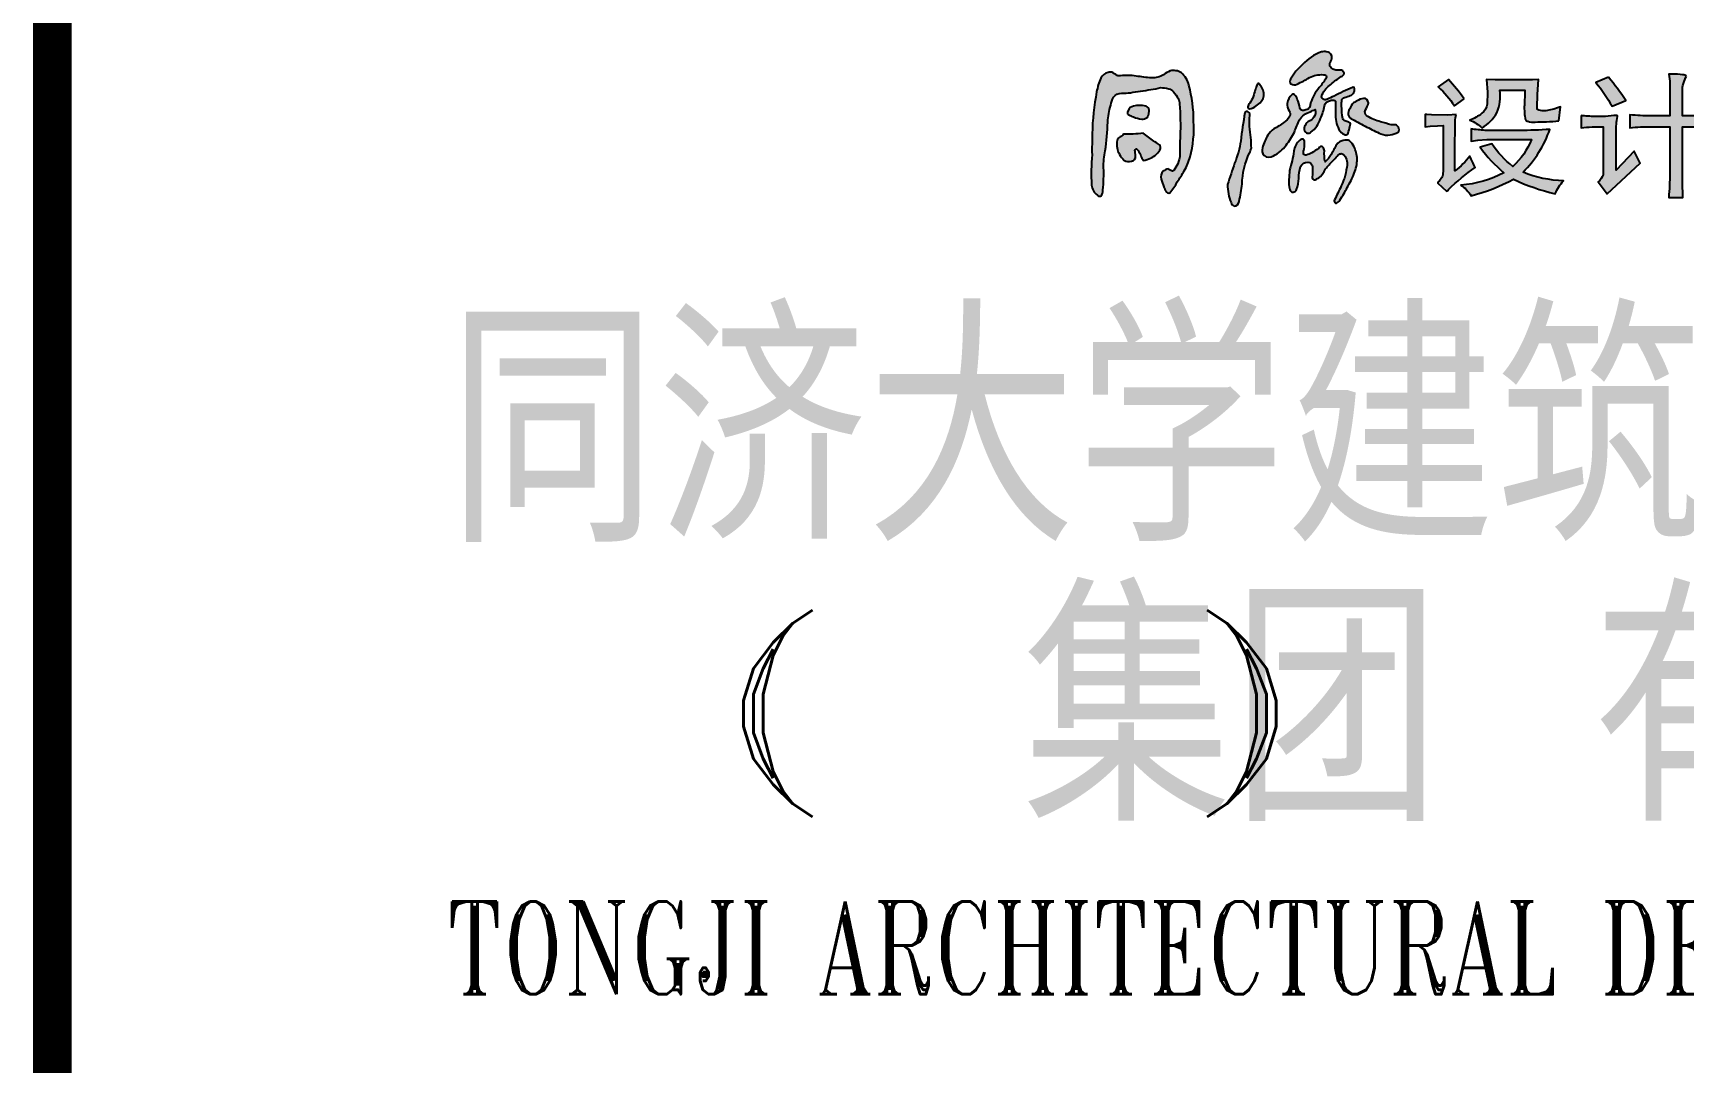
# Model space of a CAD drawing. Extents: x -12047294 to -5625356, y -1456591 to -622873.
# Drawn here: x -5660968 to -5654568, y -720313 to -716322 of the extents above; entities that cross this region are included whole.
import ezdxf
from ezdxf.enums import TextEntityAlignment as Align

# ---------------------------------------------------------------- set-up
doc = ezdxf.new("R2010")
doc.units = 0
doc.header["$LTSCALE"] = 10
doc.header["$MEASUREMENT"] = 0
doc.layers.add('图框', color=7, linetype='Continuous')
doc.styles.add('TKZ1_tjhts.shx', font='tjromant.shx', dxfattribs={"bigfont": 'tjhts.shx'})

# ---------------------------------------------------------------- blocks, each defined once
blk = doc.blocks.new('TJAD_TK_LOGO')
h = blk.add_hatch(color=256)
h.paths.add_polyline_path([(0.1087, -0.0549, 0.215782), (0.0955, -0.0527, 0.067417), (0.0878, -0.0572, -0.168397), (0.0723, -0.0608, -0.018722), (0.0557, -0.0587, 0.069135), (0.0371, -0.0584, -0.211583), (0.0322, -0.0571, 0.012327), (0.0271, -0.0542, 0.18165), (0.0227, -0.0546, 0.234564), (0.0145, -0.0607, 0.06939), (0.0092, -0.0773, 0.040114), (0.004, -0.1264, 0.00862), (0.0038, -0.1509, 0.034302), (0.0033, -0.1865, 0.240525), (0.0113, -0.1992, 0.151405), (0.014, -0.1995, 0.254247), (0.0165, -0.1924, 0.038225), (0.0174, -0.1663, -0.061608), (0.0194, -0.1463, 0.026815), (0.0223, -0.1127, -0.054652), (0.0257, -0.0929, -0.028262), (0.0289, -0.0835, -0.253686), (0.0385, -0.0789, 0.007206), (0.0489, -0.0782, -0.006599), (0.0729, -0.0746, 0.009999), (0.0841, -0.0723, -0.062381), (0.0934, -0.0735, -0.15567), (0.0993, -0.0771, -0.051163), (0.1052, -0.0853, -0.102101), (0.1065, -0.0911, -0.03095), (0.1072, -0.1291, 0.010088), (0.1069, -0.1503, -0.131285), (0.1038, -0.1627, -0.019629), (0.1006, -0.1683, -0.485137), (0.0962, -0.1696, 0.001583), (0.093, -0.1677, 0.165296), (0.0875, -0.1704, 0.24859), (0.0847, -0.1785, 0.066176), (0.0882, -0.1886, 0.038595), (0.0909, -0.1945, 0.378365), (0.0951, -0.1957, 0.077759), (0.1038, -0.1826, 0.016012), (0.1121, -0.17, 0.054651), (0.1183, -0.1552, 0.087206), (0.1231, -0.1116, 0.064902), (0.1173, -0.0684, 0.144064)])
h.paths.add_polyline_path([(0.0629, -0.0931), (0.0559, -0.0934), (0.0526, -0.0942), (0.0487, -0.0957), (0.0473, -0.0971), (0.0457, -0.0999, 0.333571), (0.0462, -0.1038, 0.045952), (0.0523, -0.1067, 0.064784), (0.0622, -0.1092, 0.210865), (0.0684, -0.1072, 0.127927), (0.0706, -0.102, 0.211886), (0.0696, -0.0958, 0.12013), (0.0674, -0.0941)], flags=17)
h.paths.add_polyline_path([(0.058, -0.146, -0.039434), (0.0609, -0.152, 0.054133), (0.0642, -0.1578, 0.123184), (0.0796, -0.1504, 0.140353), (0.0842, -0.1429, 0.284617), (0.0828, -0.1391, -0.012464), (0.0763, -0.135, 0.016141), (0.0639, -0.1258, -0.029736), (0.0406, -0.1269, -0.149024), (0.0367, -0.13, 0.190304), (0.0335, -0.134, 0.089845), (0.0332, -0.143, 0.171078), (0.0413, -0.1572, 0.249801), (0.0503, -0.1586, 0.378768), (0.055, -0.1529, 0.031236), (0.054, -0.1458), (0.0561, -0.1439)], flags=17)
h.paths.add_polyline_path([(0.1936, -0.0808, -0.130766), (0.1929, -0.0832, -0.049), (0.1889, -0.0904, 0.175351), (0.1867, -0.0955, 0.389375), (0.1886, -0.0971, 0.146359), (0.1966, -0.0935, 0.079034), (0.2024, -0.0886, 0.101244), (0.205, -0.0836, 0.132531), (0.2051, -0.0769, 0.067751), (0.2031, -0.0722, 0.050259), (0.1996, -0.0676, 0.454265), (0.198, -0.0678, 0.06765), (0.196, -0.0731, 0.007561)])
h.paths.add_polyline_path([(0.189, -0.104, 0.313541), (0.1862, -0.1002, 0.335576), (0.1832, -0.1018, 0.015792), (0.1784, -0.1349, -0.057755), (0.1712, -0.1608, 0.000363), (0.1628, -0.1859, 0.094511), (0.1671, -0.2072, 0.230423), (0.1705, -0.2113, 0.369117), (0.1764, -0.2058, 0.039319), (0.18, -0.1854, -0.109188), (0.1887, -0.1489, 0.00425), (0.1908, -0.1434, 0.032369), (0.1887, -0.118, -0.025515)])
h.paths.add_polyline_path([(0.251, -0.0452, 0.093827), (0.2363, -0.0633, 0.302072), (0.2373, -0.0679, 0.296548), (0.2444, -0.0681, 0.04254), (0.259, -0.0604, -0.129019), (0.2753, -0.0571, -0.117204), (0.2785, -0.0581, -0.328405), (0.2786, -0.0608, -0.051459), (0.2703, -0.0723, 0.085646), (0.2604, -0.09, 0.031903), (0.2597, -0.0932, -0.315533), (0.2562, -0.0979, -0.134544), (0.2509, -0.099, -0.408117), (0.2479, -0.0961, 0.035639), (0.2445, -0.0851, 0.084333), (0.2416, -0.0806, 0.358627), (0.239, -0.0802, 0.227473), (0.2329, -0.092, 0.148882), (0.235, -0.0994, -0.254787), (0.2358, -0.1059, -0.110418), (0.229, -0.1131, -0.032156), (0.2173, -0.1207, 0.122106), (0.2102, -0.1279, 0.074479), (0.2035, -0.1443, 0.233421), (0.2058, -0.152, 0.316166), (0.2167, -0.1523, 0.122903), (0.2315, -0.1397, 0.056501), (0.2413, -0.1246, -0.025506), (0.2474, -0.11, -0.174643), (0.2597, -0.1006, 0.004602), (0.2657, -0.0979, -0.251477), (0.2643, -0.107, -0.130218), (0.2586, -0.1116, 0.16089), (0.2539, -0.1165, 0.172735), (0.253, -0.123, 0.448793), (0.2607, -0.1246, 0.141971), (0.272, -0.1086, 0.057248), (0.2765, -0.0945, -0.334885), (0.2836, -0.0873, -0.076773), (0.2877, -0.0871, -0.545841), (0.2894, -0.0894, -0.008092), (0.2895, -0.1045, 0.139136), (0.2949, -0.1235, 0.144746), (0.301, -0.1277, 0.355116), (0.3041, -0.1263, 0.046986), (0.3064, -0.118, 0.052614), (0.3072, -0.1148, 0.237681), (0.3057, -0.1128, 0.025436), (0.3015, -0.1114, -0.354836), (0.298, -0.1075, -0.049448), (0.2968, -0.0935, -0.035628), (0.2969, -0.0883, -0.387964), (0.3001, -0.084, -0.009611), (0.3071, -0.0814, 0.187317), (0.3113, -0.0778, 0.232403), (0.3115, -0.0721, 0.143525), (0.3105, -0.0719, 0.022411), (0.2879, -0.0821, -0.00319), (0.2795, -0.086, -0.206179), (0.276, -0.0863, -0.165764), (0.2735, -0.0838, -0.217969), (0.274, -0.0802, -0.110096), (0.2841, -0.0684, -0.031862), (0.2964, -0.0594, 0.078929), (0.2994, -0.0567, 0.264707), (0.2996, -0.0548, 0.034215), (0.298, -0.0525, 0.174735), (0.2957, -0.0516, 0.001752), (0.2917, -0.0518, -0.177458), (0.2867, -0.0505, -0.140307), (0.2831, -0.0469, -0.275752), (0.2842, -0.0412, 0.167681), (0.2852, -0.035, 0.301407), (0.2787, -0.0302, 0.08311), (0.273, -0.0304, 0.130737)])
h.paths.add_polyline_path([(0.3265, -0.1185, 0.027579), (0.3434, -0.1267, 0.154526), (0.3537, -0.1275, 0.082415), (0.3631, -0.1246, 0.312986), (0.3634, -0.1187, 0.221824), (0.3602, -0.1161, 0.031656), (0.355, -0.1158, -0.00721), (0.3422, -0.1122, -0.071904), (0.3274, -0.106, -0.267193), (0.324, -0.1005, -0.023267), (0.3278, -0.0922, 0.395574), (0.3247, -0.0851, 0.188464), (0.3166, -0.0869, 0.051998), (0.3107, -0.0902, 0.108508), (0.3062, -0.0972, 0.200123), (0.3045, -0.1041, 0.191616), (0.3078, -0.1086, -0.01282)])
h.paths.add_polyline_path([(0.3061, -0.1345, 0.188222), (0.2987, -0.1344, 0.20573), (0.2909, -0.1393, 0.018376), (0.2852, -0.1492, -0.117409), (0.2773, -0.1592, -0.060927), (0.2765, -0.1465, 0.215117), (0.2745, -0.1419, 0.470033), (0.2699, -0.1433, -0.045545), (0.2616, -0.1486, -0.074224), (0.2553, -0.1514, -0.568137), (0.252, -0.1485, -0.07678), (0.2526, -0.1441, 0.100197), (0.2529, -0.1346, 0.387299), (0.2502, -0.1327, 0.118665), (0.2478, -0.1338, 0.185429), (0.2406, -0.1469, -0.018374), (0.2387, -0.1583, 0.026924), (0.2355, -0.1694, -0.013447), (0.2349, -0.18, 0.097057), (0.2361, -0.1921, 0.277047), (0.2398, -0.1951, 0.192921), (0.2429, -0.1932, 0.125735), (0.2464, -0.1796, -0.084178), (0.2486, -0.1648, -0.292454), (0.2566, -0.1598, -0.427415), (0.2627, -0.1662, -0.039723), (0.2621, -0.1773, 0.744354), (0.2674, -0.1794, 0.173973), (0.2753, -0.1721, -0.079593), (0.2831, -0.1615, 0.037997), (0.2923, -0.1518, -0.536451), (0.3002, -0.1519, -0.220641), (0.3027, -0.1657, -0.033334), (0.3, -0.1785, -0.02197), (0.2922, -0.1962, -0.036413), (0.288, -0.2042, 0.059035), (0.2879, -0.2046, 0.221247), (0.2894, -0.2077, 0.229092), (0.2907, -0.2079, 0.104052), (0.2938, -0.2056, 0.039622), (0.3034, -0.1893, 0.031663), (0.3116, -0.1728, 0.083922), (0.3151, -0.1559, 0.095464), (0.3114, -0.1418, 0.118136)])
h.paths.add_polyline_path([(0.4291, -0.0935), (0.4405, -0.0853, 0.028783), (0.4221, -0.0627), (0.4102, -0.0715, -0.06685)])
h.paths.add_polyline_path([(0.4215, -0.1047), (0.4022, -0.1042), (0.3969, -0.1036), (0.3948, -0.1036), (0.3948, -0.1181), (0.4007, -0.1176), (0.4092, -0.1169), (0.4158, -0.1168), (0.4158, -0.1709, -0.223037), (0.4102, -0.1829, -0.003297), (0.4095, -0.1842), (0.42, -0.1936, 0.201777), (0.4221, -0.1917, -0.033526), (0.4536, -0.1659, -0.02738), (0.4473, -0.1527, -0.067274), (0.4298, -0.1697, -0.004515), (0.43, -0.112, -0.051491), (0.4312, -0.1036)])
h.paths.add_polyline_path([(0.4681, -0.0776), (0.4676, -0.0915, -0.202539), (0.4614, -0.1024, -0.066868), (0.4473, -0.1105, -0.101276), (0.4613, -0.1193, 0.145344), (0.4788, -0.1017, 0.140249), (0.4824, -0.0753, -0.003162), (0.5118, -0.0753, -0.016144), (0.5113, -0.0906, 0.052901), (0.5122, -0.1087, 0.214665), (0.5146, -0.1118, 0.093296), (0.5153, -0.1118, 0.137117), (0.5238, -0.1126, 0.000424), (0.5373, -0.1123, 0.022294), (0.5517, -0.1112), (0.5538, -0.0948), (0.5502, -0.0961), (0.5458, -0.0974), (0.5419, -0.0985), (0.5363, -0.0994), (0.5323, -0.0995), (0.5266, -0.0985), (0.5261, -0.0963), (0.5266, -0.0805), (0.5279, -0.0627), (0.5208, -0.0631), (0.5109, -0.0633), (0.4981, -0.0633), (0.4859, -0.0633), (0.4771, -0.0632), (0.4669, -0.0627)])
h.paths.add_polyline_path([(0.5056, -0.1225, -0.002263), (0.4652, -0.1224, -0.028919), (0.4487, -0.1207), (0.4487, -0.1351), (0.4568, -0.134), (0.467, -0.1332, -0.001197), (0.5012, -0.1332, 0.000411), (0.5195, -0.1332, -0.117897), (0.4977, -0.1647, -0.081518), (0.4732, -0.1382), (0.4592, -0.142, 0.067412), (0.4873, -0.1722, -0.099344), (0.4368, -0.1867, -0.117302), (0.4487, -0.1993, 0.051291), (0.4985, -0.1798, 0.052048), (0.5475, -0.1968, -0.102524), (0.5573, -0.1817, -0.086164), (0.5097, -0.1716, 0.112398), (0.5412, -0.1212, -0.018709)])
h.paths.add_polyline_path([(0.6036, -0.1181), (0.6036, -0.1747, -0.094232), (0.598, -0.1829), (0.6085, -0.1968), (0.647, -0.1609), (0.64, -0.147), (0.619, -0.1691), (0.619, -0.1241, -0.058001), (0.6207, -0.1057, 0.319569), (0.6199, -0.1049, 0.045142), (0.6064, -0.1062, 0.020451), (0.5944, -0.1061, -0.034776), (0.5777, -0.1049), (0.5777, -0.1193, -0.030546)])
h.paths.add_polyline_path([(0.6099, -0.0601), (0.5952, -0.0664, -0.049542), (0.6141, -0.0941), (0.6302, -0.0872, 0.030356)])
h.paths.add_polyline_path([(0.6595, -0.1054, -0.019379), (0.6351, -0.1042), (0.6351, -0.1193, -0.02608), (0.6603, -0.1181), (0.682, -0.1181), (0.682, -0.1729, -0.021278), (0.6806, -0.2012), (0.6974, -0.2012, -0.017067), (0.6967, -0.1716), (0.6967, -0.1181), (0.7148, -0.1181, -0.024313), (0.7409, -0.1193), (0.7409, -0.1042, -0.018656), (0.7103, -0.1055), (0.6967, -0.1055), (0.6967, -0.0765, -0.143011), (0.7016, -0.0589, 0.162811), (0.697, -0.0572, 0.035376), (0.6847, -0.0564, 0.004148), (0.6806, -0.0564, -0.046173), (0.6819, -0.0675, -0.00345), (0.682, -0.1055, -0.001359)])
h.paths.add_polyline_path([(0.7665, -0.0695), (0.7665, -0.0854), (0.8078, -0.0854), (0.8078, -0.2004), (0.8257, -0.2004), (0.8257, -0.0854), (0.867, -0.0854), (0.867, -0.0695)])
h.paths.add_polyline_path([(0.9301, -0.1569, -0.040499), (0.9291, -0.1744, -0.3078), (0.915, -0.1875, -0.189438), (0.8973, -0.1845, -0.186489), (0.89, -0.1721, -0.07743), (0.8894, -0.158), (0.8723, -0.158, 0.198241), (0.8816, -0.1938, 0.214326), (0.9098, -0.2039, 0.249549), (0.9415, -0.1907, 0.135294), (0.948, -0.1641), (0.948, -0.0695), (0.9301, -0.0695)])
h.paths.add_polyline_path([(1.0285, -0.0695), (1.0088, -0.0695), (0.9602, -0.2004), (0.9786, -0.2004), (0.9926, -0.1613), (1.0441, -0.1613), (1.0579, -0.2004), (1.0772, -0.2004)])
h.paths.add_polyline_path([(1.0186, -0.0882), (1.0389, -0.146), (0.9981, -0.146)], flags=16)
h.paths.add_polyline_path([(1.0908, -0.0695), (1.0908, -0.2004), (1.1399, -0.2004, 0.229129), (1.182, -0.1827, 0.179316), (1.1971, -0.1343, 0.181564), (1.1826, -0.0858, 0.220204), (1.1406, -0.0695)])
h.paths.add_polyline_path([(1.1086, -0.0846), (1.1391, -0.0846, -0.337188), (1.1746, -0.1078, -0.124189), (1.1773, -0.1517, -0.40123), (1.1391, -0.1844), (1.1086, -0.1844)], flags=16)
for points in [[(0.273, -0.0304, 0.130737), (0.251, -0.0452, 0.088699), (0.2369, -0.0622, 0.387064), (0.2373, -0.0679, 0.296548), (0.2444, -0.0681, 0.04254), (0.259, -0.0604, -0.129019), (0.2753, -0.0571, -0.117204), (0.2785, -0.0581, -0.328405), (0.2786, -0.0608, -0.051459), (0.2703, -0.0723, 0.085646), (0.2604, -0.09, 0.042347), (0.2595, -0.0943, -0.257362), (0.2562, -0.0979, -0.134544), (0.2509, -0.099, -0.408117), (0.2479, -0.0961, 0.033303), (0.2447, -0.0858, 0.096312), (0.2416, -0.0806, 0.428215), (0.2386, -0.0805, 0.197066), (0.233, -0.0907, 0.173607), (0.235, -0.0994, -0.254787), (0.2358, -0.1059, -0.110418), (0.229, -0.1131, -0.032156), (0.2173, -0.1207, 0.123756), (0.2101, -0.1281, 0.067355), (0.2039, -0.1428, 0.278531), (0.2058, -0.152, 0.316166), (0.2167, -0.1523, 0.122903), (0.2315, -0.1397, 0.056501), (0.2413, -0.1246, -0.025506), (0.2474, -0.11, -0.174643), (0.2597, -0.1006, 0.004602), (0.2657, -0.0979, -0.251477), (0.2643, -0.107, -0.130218), (0.2586, -0.1116, 0.16089), (0.2539, -0.1165, 0.172735), (0.253, -0.123, 0.448793), (0.2607, -0.1246, 0.141971), (0.272, -0.1086, 0.060529), (0.2766, -0.0936, -0.306995), (0.2836, -0.0873, -0.076773), (0.2877, -0.0871, -0.332365), (0.2894, -0.0882, -0.00874), (0.2895, -0.1045, 0.139136), (0.2949, -0.1235, 0.144746), (0.301, -0.1277, 0.411443), (0.3043, -0.1258, 0.044065), (0.3064, -0.118, 0.052614), (0.3072, -0.1148, 0.288852), (0.3052, -0.1126, 0.027434), (0.3007, -0.1112, -0.22073), (0.2982, -0.1087, -0.053716), (0.2968, -0.0935, -0.048058), (0.2971, -0.0866, -0.264203), (0.3001, -0.084, -0.009366), (0.3069, -0.0815, 0.189138), (0.3112, -0.0779, 0.23794), (0.3115, -0.0721, 0.298753), (0.3095, -0.0723, 0.021447), (0.2879, -0.0821, -0.00319), (0.2795, -0.086, -0.206179), (0.276, -0.0863, -0.165764), (0.2735, -0.0838, -0.217969), (0.274, -0.0802, -0.110096), (0.2841, -0.0684, -0.031862), (0.2964, -0.0594, 0.078929), (0.2994, -0.0567, 0.347861), (0.2993, -0.0542, 0.026782), (0.298, -0.0525, 0.206765), (0.2952, -0.0516, 0.001894), (0.291, -0.0518, -0.151169), (0.2867, -0.0505, -0.140307), (0.2831, -0.0469, -0.275752), (0.2842, -0.0412, 0.167681), (0.2852, -0.035, 0.301407), (0.2787, -0.0302, 0.08311)], [(0.0841, -0.0723, -0.064608), (0.0938, -0.0736, -0.148081), (0.0993, -0.0771, -0.051163), (0.1052, -0.0853, -0.102101), (0.1065, -0.0911, -0.03095), (0.1072, -0.1291, 0.010316), (0.1069, -0.1508, -0.114991), (0.1044, -0.1617, -0.026322), (0.0999, -0.1693, -0.36855), (0.0962, -0.1696, 0.001583), (0.093, -0.1677, 0.165296), (0.0875, -0.1704, 0.284311), (0.085, -0.1796, 0.058684), (0.0882, -0.1886, 0.035482), (0.0906, -0.194, 0.42388), (0.0951, -0.1957, 0.077759), (0.1038, -0.1826, 0.016012), (0.1121, -0.17, 0.060529), (0.1188, -0.1536, 0.083781), (0.1231, -0.1116, 0.063229), (0.1176, -0.0695, 0.154163), (0.1087, -0.0549, 0.215782), (0.0955, -0.0527, 0.067417), (0.0878, -0.0572, -0.15511), (0.0736, -0.0609, -0.020128), (0.0557, -0.0587, 0.069135), (0.0371, -0.0584, -0.152007), (0.0334, -0.0579, 0.015393), (0.0271, -0.0542, 0.18165), (0.0227, -0.0546, 0.24442), (0.0143, -0.0611, 0.067673), (0.0092, -0.0773, 0.040114), (0.004, -0.1264, 0.00862), (0.0038, -0.1509, 0.034302), (0.0033, -0.1865, 0.219688), (0.0102, -0.1985, 0.224662), (0.014, -0.1995, 0.254247), (0.0165, -0.1924, 0.038225), (0.0174, -0.1663, -0.061608), (0.0194, -0.1463, 0.026815), (0.0223, -0.1127, -0.054652), (0.0257, -0.0929, -0.028262), (0.0289, -0.0835, -0.253686), (0.0385, -0.0789, 0.007206), (0.0489, -0.0782, -0.006599), (0.0729, -0.0746, 0.009999)], [(0.5517, -0.1112), (0.5538, -0.0948), (0.5502, -0.0961), (0.5458, -0.0974), (0.5419, -0.0985), (0.5363, -0.0994), (0.5323, -0.0995), (0.5283, -0.0988), (0.5265, -0.0979), (0.5263, -0.0971), (0.5261, -0.0954), (0.5266, -0.0805), (0.5279, -0.0627), (0.5208, -0.0631), (0.5109, -0.0633), (0.4981, -0.0633), (0.4859, -0.0633), (0.4771, -0.0632), (0.4669, -0.0627), (0.4681, -0.0776), (0.4676, -0.0915, -0.202539), (0.4614, -0.1024, -0.066868), (0.4473, -0.1105, -0.101276), (0.4613, -0.1193, 0.145344), (0.4788, -0.1017, 0.140249), (0.4824, -0.0753, -0.003162), (0.5118, -0.0753), (0.5118, -0.0753, -0.016144), (0.5113, -0.0906, 0.050777), (0.5121, -0.108, 0.255064), (0.5146, -0.1118, 0.093296), (0.5153, -0.1118, 0.137117), (0.5238, -0.1126, 0.000424), (0.5373, -0.1123, 0.022294)], [(0.5777, -0.1049), (0.5777, -0.1193, -0.030546), (0.6036, -0.1181), (0.6036, -0.1747, -0.094232), (0.598, -0.1829), (0.6085, -0.1968), (0.647, -0.1609), (0.64, -0.147), (0.619, -0.1691), (0.619, -0.1241, -0.055814), (0.6205, -0.1063, 0.652499), (0.6196, -0.1049, 0.044194), (0.6064, -0.1062, 0.020451), (0.5944, -0.1061, -0.034776)]]:
    blk.add_lwpolyline(points, format="xyb", close=True)
for points in [[(0.7016, -0.0589, 0.162811), (0.697, -0.0572, 0.035376), (0.6847, -0.0564, 0.004148), (0.6806, -0.0564, -0.046173), (0.6819, -0.0675, -0.00345), (0.682, -0.1055, -0.001359), (0.6595, -0.1054, -0.019379), (0.6351, -0.1042), (0.6351, -0.1193, -0.02608), (0.6603, -0.1181), (0.682, -0.1181), (0.682, -0.1729, -0.021278), (0.6806, -0.2012), (0.6974, -0.2012, -0.017067), (0.6967, -0.1716), (0.6967, -0.1181), (0.7151, -0.1181, -0.024106), (0.7409, -0.1193), (0.7409, -0.1042, -0.018656), (0.7103, -0.1055), (0.6967, -0.1055), (0.6967, -0.0765, -0.143011), (0.7016, -0.0589, -0.556347)], [(0.1979, -0.068, 0.064778), (0.196, -0.0731, 0.007561), (0.1936, -0.0808, -0.130766), (0.1929, -0.0832, -0.049), (0.1889, -0.0904, 0.145283), (0.1868, -0.0946, 0.551757), (0.1886, -0.0971, 0.146359), (0.1966, -0.0935, 0.079034), (0.2024, -0.0886, 0.101244), (0.205, -0.0836, 0.132531), (0.2051, -0.0769, 0.09128), (0.2022, -0.0707, 0.033188), (0.1998, -0.0677, 0.58845), (0.1979, -0.068, 1.283189)], [(0.4405, -0.0853, 0.028783), (0.4221, -0.0627), (0.4102, -0.0715, -0.06685), (0.4291, -0.0935), (0.4405, -0.0853)], [(0.6099, -0.0601), (0.5952, -0.0664, -0.049542), (0.6141, -0.0941), (0.6302, -0.0872, 0.030356), (0.6099, -0.0601, -0.367543)], [(0.0674, -0.0941), (0.0629, -0.0931), (0.0559, -0.0934), (0.0526, -0.0942), (0.0487, -0.0957), (0.0473, -0.0971), (0.0457, -0.0999), (0.0457, -0.0999, 0.333571), (0.0462, -0.1038, 0.045952), (0.0523, -0.1067, 0.064784), (0.0622, -0.1092, 0.210865), (0.0684, -0.1072, 0.127927), (0.0706, -0.102, 0.211886), (0.0696, -0.0958, 0.12013), (0.0674, -0.0941, 0.205248)], [(0.324, -0.1005, -0.023267), (0.3278, -0.0922, 0.395574), (0.3247, -0.0851, 0.188464), (0.3166, -0.0869, 0.051998), (0.3107, -0.0902, 0.108508), (0.3062, -0.0972, 0.200123), (0.3045, -0.1041, 0.239968), (0.3091, -0.1093, -0.011966), (0.3265, -0.1185, 0.026796), (0.3429, -0.1265, 0.16248), (0.3537, -0.1275, 0.082415), (0.3631, -0.1246, 0.312986), (0.3634, -0.1187, 0.221824), (0.3602, -0.1161, 0.031656), (0.355, -0.1158, -0.00721), (0.3422, -0.1122, -0.071904), (0.3274, -0.106, -0.267193), (0.324, -0.1005, -1.034673)], [(0.1832, -0.1018, 0.015792), (0.1784, -0.1349, -0.057755), (0.1712, -0.1608, 0.000363), (0.1628, -0.1859, 0.094511), (0.1671, -0.2072, 0.230423), (0.1705, -0.2113, 0.369117), (0.1764, -0.2058, 0.039319), (0.18, -0.1854, -0.109188), (0.1887, -0.1489, 0.00425), (0.1908, -0.1434, 0.032369), (0.1887, -0.118, -0.024093), (0.189, -0.1048, 0.365167), (0.1862, -0.1002, 0.335576), (0.1832, -0.1018, -4.82272)], [(0.4312, -0.1036), (0.4215, -0.1047), (0.4022, -0.1042), (0.3969, -0.1036), (0.3948, -0.1036), (0.3948, -0.1036), (0.3948, -0.1181), (0.4007, -0.1176), (0.4092, -0.1169), (0.4158, -0.1168), (0.4158, -0.171, -0.221898), (0.4102, -0.1829, -0.003297), (0.4095, -0.1842), (0.42, -0.1936, 0.201777), (0.4221, -0.1917, -0.033526), (0.4536, -0.1659, -0.02738), (0.4473, -0.1527, -0.067274), (0.4298, -0.1697, -0.004515), (0.43, -0.112, -0.051491), (0.4312, -0.1036, 1.276431)], [(0.0406, -0.1269), (0.0406, -0.1269, -0.149024), (0.0367, -0.13, 0.190304), (0.0335, -0.134, 0.089845), (0.0332, -0.143, 0.171078), (0.0413, -0.1572, 0.249801), (0.0503, -0.1586, 0.403637), (0.0549, -0.1524, 0.029133), (0.054, -0.1458), (0.0561, -0.1439), (0.058, -0.146, -0.039434), (0.0609, -0.152, 0.054133), (0.0642, -0.1578, 0.123184), (0.0796, -0.1504, 0.129726), (0.084, -0.1436, 0.403849), (0.0819, -0.1386, -0.010847), (0.0763, -0.135, 0.016141), (0.0639, -0.1258, -0.029736), (0.0406, -0.1269, 49.864195)], [(0.2478, -0.1338, 0.185682), (0.2406, -0.1469, -0.018341), (0.2387, -0.1583, 0.026924), (0.2355, -0.1694, -0.013447), (0.2349, -0.18, 0.093363), (0.236, -0.1917, 0.304335), (0.2398, -0.1951, 0.291554), (0.2438, -0.1916, 0.117574), (0.2464, -0.1787, -0.079063), (0.2486, -0.1648, -0.300592), (0.2569, -0.1598, -0.368552), (0.2626, -0.1652, -0.043209), (0.2621, -0.1773, 0.744354), (0.2674, -0.1794, 0.177438), (0.2754, -0.1719, -0.078291), (0.2831, -0.1615, 0.039946), (0.2927, -0.1512, -0.451499), (0.2998, -0.1514, -0.230308), (0.3027, -0.1657, -0.033334), (0.3, -0.1785, -0.02197), (0.2922, -0.1962, -0.034481), (0.2883, -0.2038, 0.327695), (0.2882, -0.2061, 0.128468), (0.2894, -0.2077, 0.229092), (0.2907, -0.2079, 0.151567), (0.2948, -0.2041, 0.035943), (0.3034, -0.1893, 0.031663), (0.3116, -0.1728, 0.083922), (0.3151, -0.1559, 0.095464), (0.3114, -0.1418, 0.118136), (0.3061, -0.1345, 0.188222), (0.2987, -0.1344, 0.20573), (0.2909, -0.1393, 0.021251), (0.2844, -0.1508, -0.101043), (0.2773, -0.1592, -0.060927), (0.2765, -0.1465, 0.215117), (0.2745, -0.1419, 0.470033), (0.2699, -0.1433, -0.045545), (0.2616, -0.1486, -0.074224), (0.2553, -0.1514, -0.417651), (0.2521, -0.1497, -0.097649), (0.2526, -0.1441, 0.097114), (0.253, -0.1349, 0.421439), (0.2502, -0.1327, 0.118665), (0.2478, -0.1338, 0.480434)], [(0.4487, -0.1206), (0.4487, -0.1351), (0.4568, -0.134), (0.467, -0.1332, -0.001197), (0.5012, -0.1332, 0.000411), (0.5195, -0.1332, -0.117897), (0.4977, -0.1647, -0.081518), (0.4732, -0.1382), (0.4592, -0.142, 0.067412), (0.4873, -0.1722, -0.099344), (0.4368, -0.1867, -0.117302), (0.4487, -0.1993, 0.051291), (0.4985, -0.1798, 0.052048), (0.5475, -0.1968, -0.102524), (0.5573, -0.1817, -0.086164), (0.5097, -0.1716, 0.112398), (0.5412, -0.1212, -0.018709), (0.5056, -0.1225, -0.002263), (0.4652, -0.1224, -0.029288), (0.4485, -0.1206, -12.247816)]]:
    blk.add_lwpolyline(points, format="xyb")
at = {"style": 'TKZ1_tjhts.shx', "width": 0.7}
blk.add_text('TONGJI ARCHITECTURAL DESIGN (Group) Co.,Ltd.', height=0.108983, dxfattribs=at).set_placement((0.6, -1.0814), align=Align.MIDDLE_CENTER)
at = {"layer": '图框', "style": 'TKZ1_tjhts.shx'}
for s, height, p in [('同济大学建筑设计研究院', 0.258835, (0.6, -0.4754)), (' 集团 有限公司', 0.25884, (0.6594, -0.8031))]:
    blk.add_text(s, height=height, dxfattribs=at).set_placement(p, align=Align.MIDDLE_CENTER)
at = {"layer": '图框', "style": 'TKZ1_tjhts.shx', "width": 1.7}
blk.add_text('(  )', height=0.15893, dxfattribs=at).set_placement((-0.44, -0.8747))
blk = doc.blocks.new('2015建筑类图框_A0')
at = {"const_width": 1}
blk.add_lwpolyline([(1099, 831), (1099, 10)], dxfattribs=at)
at = {"color": 1, "xscale": 22.02171320475963, "yscale": 22.02171320475963, "zscale": 22.02171320475963}
blk.add_blockref('TJAD_TK_LOGO', (1125.787, 349.326), dxfattribs=at)
at = {"style": 'TKZ1_tjhts.shx', "flags": 1}
for tag, p in [('CLIENT', (1139, 392.878)), ('PROJETNAME', (1139, 295.717)), ('SHEETTITLE', (1139, 138.306))]:
    blk.add_attdef(tag, text='', height=5, dxfattribs=at).set_placement(p, align=Align.MIDDLE_CENTER)
at = {"style": 'TKZ1_tjhts.shx'}
for tag, height, p in [('SUB-PROJECT', 3.6, (1149, 282)), ('SPRONO', 3, (1168.853, 271.464)), ('DISLIN', 3.6, (1129.114, 125.017)), ('STAGE', 3.6, (1168.846, 124.591)), ('REV', 3, (1168.421, 115.091)), ('SHENO', 3, (1128.972, 114.099))]:
    blk.add_attdef(tag, text='', height=height, dxfattribs=at).set_placement(p, align=Align.MIDDLE_CENTER)
at = {"style": 'TKZ1_tjhts.shx', "width": 0.6}
blk.add_attdef('PRONO', text='', height=3, dxfattribs=at).set_placement((1129.12, 271.771), align=Align.MIDDLE_CENTER)
blk = doc.blocks.new('*U174')
at = {"layer": '图框'}
blk.add_blockref('2015建筑类图框_A0', (0, 0), dxfattribs=at)

msp = doc.modelspace()

# ---------------------------------------------------------------- block references
at = {"layer": '图框', "xscale": 150, "yscale": 150, "zscale": 150}
msp.add_blockref('*U174', (-5825743.3, -768693.7, -200), dxfattribs=at)

doc.saveas('drawing.dxf')
